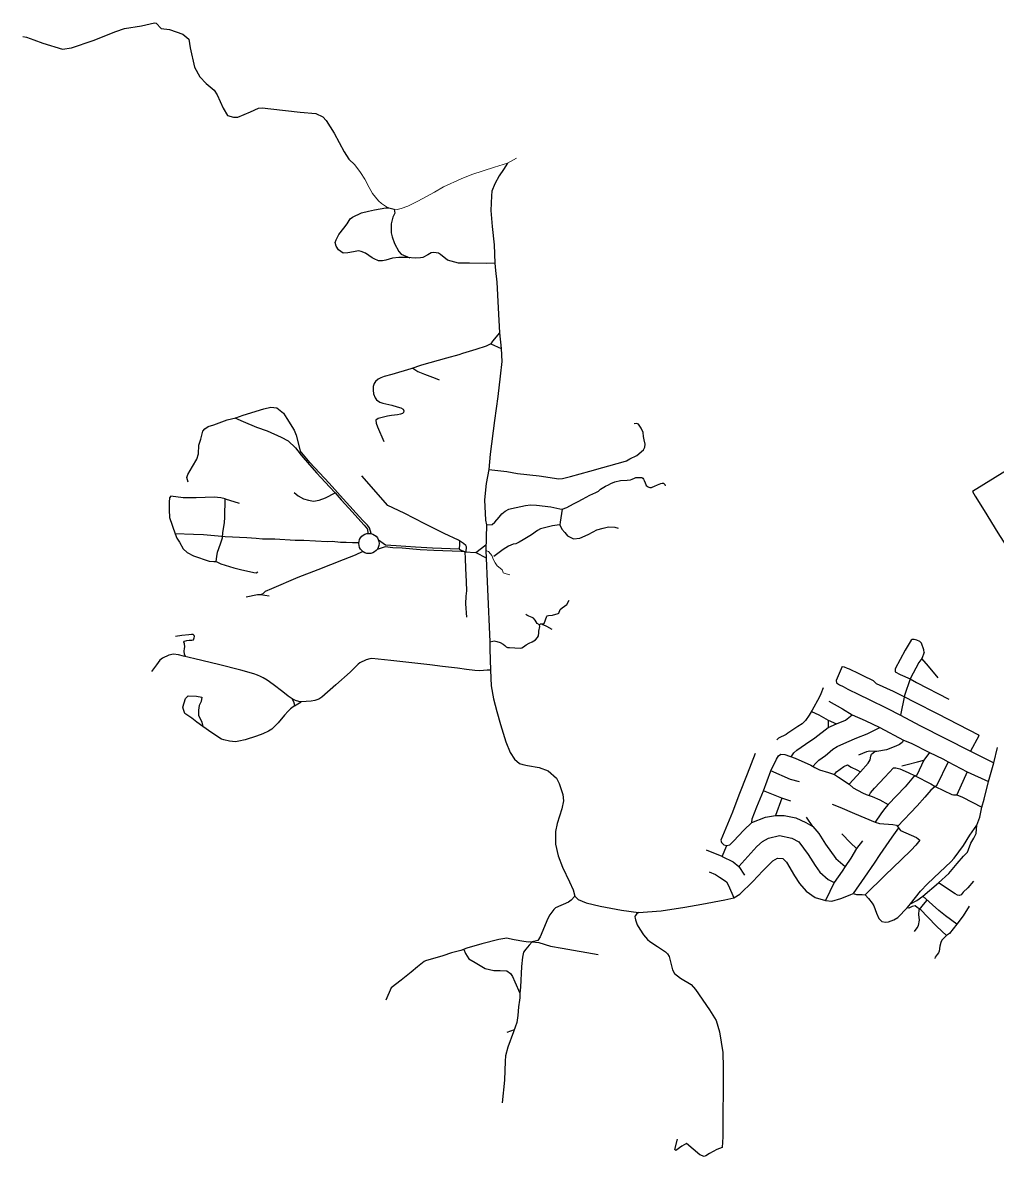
# Model space of a CAD drawing. Extents: x 332434 to 339454, y 7370889 to 7374587.
# Drawn here: x 332434 to 335075, y 7371455 to 7374528 of the extents above; entities that cross this region are included whole.
import ezdxf

# ---------------------------------------------------------------- set-up
doc = ezdxf.new("R2010")
doc.units = 0
doc.header["$MEASUREMENT"] = 0
doc.layers.add('MCT  - ESTRADA MARIA CRISTINA', color=6, linetype='CONTINUOUS', lineweight=18)
doc.layers.add('MCT - RUA CIPIRIANO LOPES FRANÇA', color=6, linetype='CONTINUOUS', lineweight=18)
for name, color, linetype in [('MCT -  RUA CARLOS PINA FILHO', 3, 'CONTINUOUS'), ('MCT - ALAMEDA DAS GLICÍNIAS', 2, 'CONTINUOUS'), ('MCT - ALAMEDA DOS PINHEIRAIS', 3, 'CONTINUOUS'), ('MCT - AVENIDA ANTONIO TONETTO', 3, 'CONTINUOUS'), ('MCT - AVENIDA CARMELO MAMMANA', 4, 'CONTINUOUS'), ('MCT - AVENIDA JUAREZ TÁVORA', 1, 'CONTINUOUS'), ('MCT - AVENIDA MARECHAL BERNARD MONTGOMERY', 2, 'CONTINUOUS'), ('MCT - AVENIDA ROQUE PETRONI JÚNIOR', 5, 'CONTINUOUS'), ('MCT - ESTRADA ACAMPAMENTO DOS ENGENHEIROS', 4, 'CONTINUOUS'), ('MCT - ESTRADA CACONDE', 6, 'CONTINUOUS'), ('MCT - ESTRADA DOS ALVARENGAS', 100, 'CONTINUOUS'), ('MCT - ESTRADA LUIZA LOTTO GIANOTTO', 4, 'CONTINUOUS'), ('MCT - ESTRADA PARTICULAR 01', 2, 'CONTINUOUS'), ('MCT - PASSAGEM DA CÃNDIDA', 6, 'CONTINUOUS'), ('MCT - RUA 11 DE JULHO', 4, 'CONTINUOUS'), ('MCT - RUA 13', 2, 'CONTINUOUS'), ('MCT - RUA ADOLFO ZOBOLI', 5, 'CONTINUOUS'), ('MCT - RUA ALTO DOS QUÍMICOS', 3, 'CONTINUOUS'), ('MCT - RUA ARAGUASSÚ', 2, 'CONTINUOUS'), ('MCT - RUA AYRTON SENNA', 5, 'CONTINUOUS'), ('MCT - RUA BAHIA', 3, 'CONTINUOUS'), ('MCT - RUA BELA VISTA', 2, 'CONTINUOUS'), ('MCT - RUA BOA VIAGEM', 1, 'CONTINUOUS'), ('MCT - RUA BOSQUE DOS QUÍMICOS', 3, 'CONTINUOUS'), ('MCT - RUA CORDILHEIRA DOS QUÍMICOS', 210, 'CONTINUOUS'), ('MCT - RUA DA EVOLUÇÃO', 18, 'CONTINUOUS'), ('MCT - RUA DA PAZ', 4, 'CONTINUOUS'), ('MCT - RUA DAS FLORES', 6, 'CONTINUOUS'), ('MCT - RUA DOS ANJOS', 8, 'CONTINUOUS'), ('MCT - RUA DOS CEDROS', 3, 'CONTINUOUS'), ('MCT - RUA DOS EUCALÍPTOS', 3, 'CONTINUOUS'), ('MCT - RUA DOS IPÊS', 5, 'CONTINUOUS'), ('MCT - RUA DOS PALMITAIS', 1, 'CONTINUOUS'), ('MCT - RUA EGAS MUNIZ', 4, 'CONTINUOUS'), ('MCT - RUA FLORESTA', 5, 'CONTINUOUS'), ('MCT - RUA JACARANDÁ', 1, 'CONTINUOUS'), ('MCT - RUA MAR DE CORAL', 6, 'CONTINUOUS'), ('MCT - RUA MARISOL DIAS RABELLO', 2, 'CONTINUOUS'), ('MCT - RUA MAUÁ', 6, 'CONTINUOUS'), ('MCT - RUA NOSSA SENHORA CONCEIÇÃO APARECIDA', 6, 'CONTINUOUS'), ('MCT - RUA NOVA ESPERANÇA', 4, 'CONTINUOUS'), ('MCT - RUA NOVA JERUSALÉM', 4, 'CONTINUOUS'), ('MCT - RUA NOVO HORIZONTE', 6, 'CONTINUOUS'), ('MCT - RUA PARNAÍBA', 4, 'CONTINUOUS'), ('MCT - RUA PARQUE SILVAPLANA', 3, 'CONTINUOUS'), ('MCT - RUA PIAUÍ', 1, 'CONTINUOUS'), ('MCT - RUA PIETRO VILLA', 3, 'CONTINUOUS'), ('MCT - RUA PORTAL DOS QUIMICOS', 5, 'CONTINUOUS'), ('MCT - RUA RIO GRANDE DA SERRA', 3, 'CONTINUOUS'), ('MCT - RUA SANTANA', 1, 'CONTINUOUS'), ('MCT - RUA SANTO ANDRÉ', 5, 'CONTINUOUS'), ('MCT - RUA SÃO BERNARDO DO CAMPO', 5, 'CONTINUOUS'), ('MCT - RUA SÃO JOAQUIM', 3, 'CONTINUOUS'), ('MCT - RUA SÃO PAULO', 4, 'CONTINUOUS'), ('MCT - RUA SÃO VICENTE', 5, 'CONTINUOUS'), ('MCT - RUA TIMOTEO DA SILVA', 2, 'CONTINUOUS'), ('MCT - RUA VEREDA DOS EUCALIPTOS', 3, 'CONTINUOUS'), ('MCT - RUA VITÓRIA', 3, 'CONTINUOUS'), ('MCT - RUA ÚNIDOS DOS QUÍMICOS', 107, 'CONTINUOUS'), ('MCT - VIELA LÍDIA DE OLIVEIRA ALES', 2, 'CONTINUOUS'), ('MCT -RUA 26 DE NOVEMBRO', 10, 'CONTINUOUS'), ('MCT -RUA ANGRA DOS REIS', 8, 'CONTINUOUS'), ('MCT -RUA ANTONIO DI FAVARI', 2, 'CONTINUOUS'), ('MCT -RUA BERTIOGA', 4, 'CONTINUOUS'), ('MCT -RUA DIADEMA', 1, 'CONTINUOUS'), ('MCT -RUA PIRAPORINHA', 3, 'CONTINUOUS'), ('MCT -RUA SÃO CAETANO DO SUL', 2, 'CONTINUOUS'), ('MCT- RUA RIBEIRÃO PIRES', 2, 'CONTINUOUS')]:
    doc.layers.add(name, color=color, linetype=linetype)

msp = doc.modelspace()

# ---------------------------------------------------------------- linework, layer by layer
at = {"layer": 'MCT  - ESTRADA MARIA CRISTINA', "color": 0, "linetype": 'Continuous'}
msp.add_lwpolyline([(333334.1, 7374142.2), (333349, 7374121.8), (333361.2, 7374104.2), (333372.9, 7374081.2), (333381.7, 7374064.9), (333398.4, 7374045.3), (333406.2, 7374037.8), (333419.3, 7374028.9), (333426.4, 7374026.4), (333440.1, 7374022.8), (333448.4, 7374021.1), (333459.1, 7374024.4), (333477.1, 7374030.4), (333504.5, 7374043.7), (333549.3, 7374068.7), (333573.7, 7374083.1), (333621.8, 7374104.8), (333651.2, 7374116.6), (333712.7, 7374136.6), (333747.9, 7374146.9), (333771.9, 7374160.5)], dxfattribs=at)
at = {"layer": 'MCT -  RUA CARLOS PINA FILHO', "color": 0, "linetype": 'Continuous'}
for points in [[(333813.9, 7372035.7), (333806.6, 7372026.9), (333797.4, 7372016.6), (333791, 7372008.3), (333788, 7371994.5), (333785.8, 7371969.2), (333782.4, 7371913.3), (333781, 7371896.9), (333780.9, 7371884.6), (333779.7, 7371877.6), (333777.5, 7371859.5), (333775.2, 7371836.1), (333772.7, 7371817.6), (333763.6, 7371792.1), (333748.5, 7371751), (333742.3, 7371727.2), (333741.6, 7371712.7), (333739.7, 7371661.4), (333733.4, 7371599.3)], [(333765.4, 7371797.6), (333745.5, 7371790.7)]]:
    msp.add_lwpolyline(points, dxfattribs=at)
at = {"layer": 'MCT - ALAMEDA DAS GLICÍNIAS', "color": 0, "linetype": 'Continuous'}
msp.add_lwpolyline([(333490.7, 7373591.5), (333504.6, 7373582.1), (333522.6, 7373574.7), (333551.5, 7373564), (333561.9, 7373559.7)], dxfattribs=at)
at = {"layer": 'MCT - ALAMEDA DOS PINHEIRAIS', "color": 0, "linetype": 'Continuous'}
for points in [[(333726, 7373687.5), (333707.2, 7373664.3), (333701.9, 7373657.1), (333690, 7373650.8), (333661.8, 7373641.9), (333625.8, 7373630.7), (333615.3, 7373627.6), (333581.9, 7373618.5), (333514.6, 7373599.5), (333485.9, 7373589.9), (333434.4, 7373574.5), (333413.3, 7373568.6), (333404.3, 7373565.5), (333396.7, 7373561.7), (333389.5, 7373555.4), (333386.2, 7373549.4), (333383.9, 7373541.9), (333383.3, 7373532), (333384.2, 7373522.1), (333389.1, 7373510.6), (333392.8, 7373505.1), (333401.2, 7373499.1), (333409.4, 7373496.9), (333434.3, 7373490.8), (333448.4, 7373486.8), (333458.4, 7373483.6), (333464.9, 7373480), (333467, 7373475.5), (333465.7, 7373471.6), (333463.4, 7373468.4), (333457.5, 7373466.5), (333449.2, 7373465), (333433.2, 7373463.5), (333422.5, 7373461.4), (333396.7, 7373455.3), (333390.8, 7373450.7), (333391.7, 7373442.5), (333394.9, 7373432.2), (333412.5, 7373392.8)], [(333701.9, 7373657.1), (333730.5, 7373644.6)]]:
    msp.add_lwpolyline(points, dxfattribs=at)
at = {"layer": 'MCT - AVENIDA ANTONIO TONETTO', "color": 0, "linetype": 'Continuous'}
msp.add_lwpolyline([(333635.2, 7373093.5), (333636.2, 7373106.7), (333634.6, 7373110.7), (333628.7, 7373116.2), (333614.4, 7373125.2), (333575.9, 7373142.9), (333523.3, 7373169.5), (333467.6, 7373198), (333423.6, 7373219), (333353.1, 7373299.5)], dxfattribs=at)
at = {"layer": 'MCT - AVENIDA CARMELO MAMMANA', "color": 0, "linetype": 'Continuous'}
msp.add_lwpolyline([(332882, 7373282.3), (332878.9, 7373294.9), (332881.7, 7373303.4), (332894.1, 7373324.8), (332905.7, 7373345.1), (332910.4, 7373359.5), (332911.6, 7373382.8), (332916.3, 7373398.8), (332921.8, 7373420.2), (332927.4, 7373426.9), (332936.2, 7373433.1), (332951.7, 7373437.7), (332988.4, 7373451.4), (333011.4, 7373457), (333031.7, 7373464.2), (333087.5, 7373481.2), (333106, 7373486), (333122.3, 7373483.9), (333141, 7373469.6), (333149.3, 7373454.7), (333169.7, 7373423.1), (333175.1, 7373410.1), (333185.3, 7373367.2)], dxfattribs=at)
at = {"layer": 'MCT - AVENIDA JUAREZ TÁVORA', "color": 0, "linetype": 'Continuous'}
for points in [[(333616.3, 7373100.9), (333544.4, 7373103.7), (333497.8, 7373106.2), (333445.9, 7373109.9), (333417, 7373111.9), (333398.1, 7373125.2)], [(333631.8, 7373093.7), (333621.6, 7373094.2), (333548.2, 7373097.5), (333510.9, 7373099.1), (333461.7, 7373103.2), (333436.8, 7373104.6), (333416.3, 7373106.6), (333394.1, 7373099.5)], [(333616.3, 7373100.9), (333631.8, 7373093.7), (333661.9, 7373091.4), (333689.2, 7373112.1)], [(333661.9, 7373091.4), (333689.7, 7373077.6)]]:
    msp.add_lwpolyline(points, dxfattribs=at)
at = {"layer": 'MCT - AVENIDA MARECHAL BERNARD MONTGOMERY', "color": 0, "linetype": 'Continuous'}
for points in [[(333008.3, 7373456.3), (333031.7, 7373446.5), (333067.1, 7373431.3), (333096.1, 7373421.2), (333134.3, 7373404.6), (333153.6, 7373394.1), (333173.3, 7373375.5), (333188.1, 7373355.5), (333211.1, 7373329), (333231.2, 7373306.9), (333264.8, 7373269.9), (333281, 7373253), (333297.2, 7373234.2), (333317.8, 7373211.4), (333358.9, 7373165.6), (333368.1, 7373155.1), (333369.3, 7373143.5)], [(333377.9, 7373143), (333373.7, 7373158.7), (333367.9, 7373165.4), (333355.7, 7373178.5), (333302.2, 7373237.4), (333264, 7373279.9), (333212.2, 7373335.8), (333185.3, 7373367.2)]]:
    msp.add_lwpolyline(points, dxfattribs=at)
at = {"layer": 'MCT - AVENIDA ROQUE PETRONI JÚNIOR', "color": 0, "linetype": 'Continuous'}
msp.add_lwpolyline([(333631.8, 7373093.7), (333632.6, 7373075.8), (333633.6, 7373049.2), (333635.7, 7373012.4), (333636.8, 7372987.6), (333634.7, 7372973.5), (333633.3, 7372952.7), (333636, 7372916.2)], dxfattribs=at)
msp.add_circle((333372.1, 7373116.1), 27.5, dxfattribs=at)
at = {"layer": 'MCT - ESTRADA ACAMPAMENTO DOS ENGENHEIROS', "color": 0, "linetype": 'Continuous'}
msp.add_lwpolyline([(333747.9, 7374146.9), (333736.3, 7374130.4), (333725.2, 7374112.5), (333713.4, 7374090.7), (333705.3, 7374071.4), (333704.3, 7374059), (333702.1, 7374019), (333705.8, 7373975.2), (333711, 7373925.4), (333713.2, 7373875.7), (333715.3, 7373856), (333718.7, 7373824.9), (333722.5, 7373755.4), (333726, 7373687.5), (333730.5, 7373644.6), (333732.3, 7373609.5), (333727.5, 7373569.3), (333721.3, 7373515), (333712.5, 7373449.3), (333700.2, 7373358), (333697.1, 7373316.7), (333689.5, 7373278.4), (333685.5, 7373234.2), (333687.7, 7373179.4), (333690.6, 7373166.3), (333688.8, 7373096.7), (333693.6, 7372992.5), (333699.4, 7372849.3)], dxfattribs=at)
at = {"layer": 'MCT - ESTRADA CACONDE', "color": 0, "linetype": 'Continuous'}
msp.add_lwpolyline([(333629.4, 7372015.8), (333633.6, 7372004.1), (333642.8, 7371990.5), (333659.6, 7371979.9), (333686.8, 7371963.8), (333698.3, 7371960.7), (333710.2, 7371958.6), (333727.3, 7371958.4), (333746, 7371957.2), (333756, 7371950.2), (333761.4, 7371941.8), (333767.3, 7371927.9), (333781, 7371896.9)], dxfattribs=at)
at = {"layer": 'MCT - ESTRADA DOS ALVARENGAS', "color": 0, "linetype": 'Continuous'}
msp.add_lwpolyline([(333699.4, 7372849.3), (333699.4, 7372829.8), (333701.5, 7372772.9), (333703.4, 7372729.8), (333709.3, 7372694.7), (333718.6, 7372660.7), (333728.3, 7372625.2), (333742.7, 7372578.5), (333754.9, 7372549), (333766.7, 7372531.5), (333780.4, 7372519.8), (333788.7, 7372517), (333801.9, 7372514.2), (333833.7, 7372508.8), (333857.4, 7372499.3), (333880.2, 7372480.1), (333887.1, 7372465.7), (333897.8, 7372435.3), (333899.3, 7372418.4), (333894.4, 7372397), (333882.1, 7372357.3), (333877.3, 7372335.7), (333877.4, 7372301), (333884.4, 7372269), (333896.7, 7372238.4), (333915.1, 7372198.7), (333925.7, 7372177.1), (333929.9, 7372159.8), (333938.5, 7372150.6), (333960.3, 7372141.5), (333998.3, 7372132.7), (334056.5, 7372122), (334102.2, 7372115.8), (334164.1, 7372119.9), (334228.1, 7372130.2), (334274.2, 7372138.1), (334336.2, 7372149.6), (334360.3, 7372155.2), (334377.3, 7372165.8), (334411.8, 7372199.3), (334439, 7372228.8), (334466.1, 7372256.1), (334478.7, 7372263.3), (334493.6, 7372262.5), (334503.5, 7372251.7), (334525.1, 7372215.1), (334538.3, 7372194), (334556.3, 7372173.2), (334581, 7372156), (334608.6, 7372148.6), (334626.3, 7372146.1), (334651, 7372153.7), (334675.8, 7372164), (334684, 7372167.4), (334692.8, 7372164.8), (334708.1, 7372164.7), (334716.6, 7372163.8), (334725.1, 7372153.6), (334735.3, 7372140.9), (334739.7, 7372134.1), (334746.8, 7372113.8), (334753.8, 7372099.3), (334762, 7372091.7), (334771.4, 7372089.6), (334780, 7372090.5), (334794.6, 7372095.9), (334805.2, 7372102.4), (334830.3, 7372128.2), (334839, 7372139), (334866, 7372173.3), (334885.7, 7372193.1), (334919.1, 7372225.4), (334948.9, 7372253.4), (334957.2, 7372263.1), (334982.9, 7372297.7), (335000.4, 7372325), (335019.3, 7372352.3), (335026.9, 7372374.1), (335032.4, 7372401.1), (335039, 7372422.5), (335050.6, 7372470.5), (335064.9, 7372521.2), (335075, 7372563.2)], dxfattribs=at)
at = {"layer": 'MCT - ESTRADA LUIZA LOTTO GIANOTTO', "color": 0, "linetype": 'Continuous'}
for points in [[(333929.9, 7372159.8), (333920.3, 7372149.2), (333912.7, 7372143.3), (333877.6, 7372128), (333872.7, 7372123.8), (333862.1, 7372109.5), (333856.6, 7372099.6), (333836.2, 7372049.4), (333830.1, 7372039.7), (333813.9, 7372035.7), (333804.1, 7372035.3), (333791.3, 7372037.3), (333765.8, 7372041.9), (333745, 7372046), (333740, 7372045.5), (333724.4, 7372042.5), (333677.9, 7372031), (333637.7, 7372019.1), (333621.1, 7372012.5), (333596.2, 7372006.4), (333572.5, 7371998.3), (333525.2, 7371984.6), (333521.3, 7371982.9), (333503.2, 7371968.4), (333486.7, 7371954.3), (333459, 7371932), (333431.9, 7371911.6), (333417.6, 7371878.4)], [(333813.9, 7372035.7), (333832.2, 7372034.4), (333864.4, 7372024.4), (333895.3, 7372019.4), (333993.5, 7372001.5)]]:
    msp.add_lwpolyline(points, dxfattribs=at)
at = {"layer": 'MCT - ESTRADA PARTICULAR 01', "color": 0, "linetype": 'Continuous'}
msp.add_lwpolyline([(333697.1, 7373316.7), (333746, 7373311.1), (333774.6, 7373305.6), (333833.1, 7373299.6), (333886.5, 7373291.2), (333896.3, 7373292), (333918.5, 7373297.4), (333970.2, 7373312.2), (334006.2, 7373322.3), (334060.8, 7373337.3), (334069.5, 7373339.8), (334079.3, 7373345.9), (334097.8, 7373354.3), (334115.9, 7373369.9), (334119.9, 7373377.6), (334120.6, 7373385), (334117.9, 7373397.4), (334115.9, 7373406.3), (334115, 7373416.9), (334109.3, 7373428.3), (334102.6, 7373439.6), (334097.1, 7373441.6), (334091.1, 7373440.9)], dxfattribs=at)
at = {"layer": 'MCT - PASSAGEM DA CÃNDIDA', "color": 0, "linetype": 'Continuous'}
for points in [[(334998.7, 7372133.2), (334981.8, 7372106.5), (334965.3, 7372084.4), (334945.4, 7372059.1), (334937.1, 7372053.5), (334911.1, 7372077.7), (334885.1, 7372103.9), (334867.6, 7372123.2), (334862.7, 7372125.3), (334857.3, 7372129.6), (334851.6, 7372133.4), (334844.2, 7372131.8), (334835, 7372127.3), (334830.3, 7372128.2)], [(334937.1, 7372053.5), (334931.6, 7372047.6), (334924.4, 7372040.4), (334921.2, 7372034), (334919.2, 7372024.1), (334917.2, 7372011), (334915.4, 7372006.5), (334911.6, 7372001.6), (334906.4, 7371994.9), (334905.3, 7371991.4)]]:
    msp.add_lwpolyline(points, dxfattribs=at)
at = {"layer": 'MCT - RUA 11 DE JULHO', "color": 0, "linetype": 'Continuous'}
msp.add_lwpolyline([(334491, 7372425.8), (334474, 7372378.9)], dxfattribs=at)
at = {"layer": 'MCT - RUA 13', "color": 0, "linetype": 'Continuous'}
for points in [[(333834.2, 7372895.9), (333836.8, 7372898.2), (333842.4, 7372898.5), (333846.4, 7372899.1), (333853.6, 7372919.3), (333855, 7372919.9), (333858.4, 7372920.5), (333869.1, 7372922.1), (333884.5, 7372926.2), (333886.9, 7372927.5), (333889.8, 7372937.2), (333895.2, 7372941.7), (333907.8, 7372950.8), (333914.6, 7372962.4)], [(333699.4, 7372849.3), (333707.3, 7372851.7), (333711.8, 7372852.4), (333718.6, 7372850.3), (333728, 7372847.5), (333735.8, 7372842.9), (333740.6, 7372839.7), (333744.2, 7372836.2), (333747.1, 7372834.5), (333752.8, 7372833.7), (333782.2, 7372832.7), (333786.6, 7372833.4), (333790.8, 7372835.8), (333798.4, 7372841.6), (333806.2, 7372845.8), (333814.5, 7372849.2), (333823.2, 7372855.1), (333828.6, 7372860.9), (333831.8, 7372865.9), (333832.6, 7372873.9), (333832.8, 7372878.3), (333834.8, 7372891.2), (333834.2, 7372895.9), (333828.2, 7372899.1), (333822, 7372908), (333817.6, 7372913.2), (333813.9, 7372915.3), (333805, 7372919.4), (333800, 7372921.5), (333797.2, 7372923.8)], [(333840.8, 7372898.4), (333843.5, 7372896.6), (333853.2, 7372891.5), (333867.3, 7372883.5)]]:
    msp.add_lwpolyline(points, dxfattribs=at)
at = {"layer": 'MCT - RUA ADOLFO ZOBOLI', "color": 0, "linetype": 'Continuous'}
msp.add_lwpolyline([(333169.5, 7373254.3), (333180.7, 7373245.2), (333194.7, 7373237.2), (333208.3, 7373233.1), (333221.7, 7373231), (333237.6, 7373233.9), (333254.5, 7373240), (333281, 7373253)], dxfattribs=at)
at = {"layer": 'MCT - RUA ALTO DOS QUÍMICOS', "color": 0, "linetype": 'Continuous', "elevation": 824.5}
msp.add_lwpolyline([(334538.2, 7372469.5), (334514.6, 7372476.6), (334461.1, 7372499.6)], dxfattribs=at)
at = {"layer": 'MCT - RUA ARAGUASSÚ', "color": 0, "linetype": 'Continuous'}
msp.add_lwpolyline([(334409.8, 7372359.5), (334410.8, 7372369.4), (334422.8, 7372401.7), (334440.9, 7372445.3), (334461.1, 7372499.6), (334476.7, 7372531.4), (334481.9, 7372540.4), (334487.6, 7372544.8)], dxfattribs=at)
at = {"layer": 'MCT - RUA AYRTON SENNA', "color": 0, "linetype": 'Continuous'}
msp.add_lwpolyline([(334864.2, 7372312), (334854, 7372298.5), (334840.7, 7372284.3), (334813.7, 7372258.6), (334770.6, 7372216.6), (334716.6, 7372163.8)], dxfattribs=at)
at = {"layer": 'MCT - RUA BAHIA', "color": 0, "linetype": 'Continuous'}
msp.add_lwpolyline([(335161, 7373352), (335007.3, 7373257.3)], dxfattribs=at)
at = {"layer": 'MCT - RUA BELA VISTA', "color": 0, "linetype": 'Continuous'}
msp.add_lwpolyline([(334627.4, 7372409.1), (334647.6, 7372401.1), (334688, 7372383.9), (334743.8, 7372360.8), (334755.7, 7372357.2), (334791.2, 7372354.3), (334801.4, 7372352.4), (334812.3, 7372337.6), (334855.3, 7372318.8), (334864.2, 7372312)], dxfattribs=at)
at = {"layer": 'MCT - RUA BOA VIAGEM', "color": 0, "linetype": 'Continuous'}
msp.add_lwpolyline([(334487.6, 7372544.8), (334498.6, 7372544.2), (334527.1, 7372534.2), (334569.1, 7372514.9), (334580.6, 7372508.8), (334593, 7372502.3), (334616.9, 7372495.2), (334633.7, 7372489.8), (334644, 7372482.9), (334673.6, 7372463.2), (334684.1, 7372454), (334709.5, 7372440.4), (334719.2, 7372435.6), (334735.7, 7372429.8), (334755.9, 7372420.8), (334778.6, 7372408.4)], dxfattribs=at)
at = {"layer": 'MCT - RUA BOSQUE DOS QUÍMICOS', "color": 0, "linetype": 'Continuous'}
msp.add_lwpolyline([(334652.9, 7372329.2), (334676.6, 7372304.1), (334692.9, 7372289.5)], dxfattribs=at)
at = {"layer": 'MCT - RUA CIPIRIANO LOPES FRANÇA', "color": 0, "linetype": 'Continuous'}
msp.add_lwpolyline([(333688.8, 7373096.7), (333696.4, 7373094), (333701.3, 7373088.3), (333704.6, 7373083.2), (333709.7, 7373071.5), (333714.3, 7373063.4), (333719.6, 7373055.8), (333727.3, 7373049), (333732.7, 7373044.3), (333734.6, 7373039.8), (333736.1, 7373036.5), (333744.2, 7373033.6), (333754.1, 7373031.2)], dxfattribs=at)
at = {"layer": 'MCT - RUA CORDILHEIRA DOS QUÍMICOS', "color": 0, "linetype": 'Continuous'}
for points in [[(334341.3, 7372297), (334350, 7372298.9), (334360.2, 7372309.5), (334387.4, 7372339), (334409.8, 7372359.5), (334446.2, 7372373.9), (334474, 7372378.9), (334497.2, 7372378.5), (334528.3, 7372372.1), (334555.7, 7372359.6), (334575.1, 7372349), (334590.7, 7372330.2), (334608.6, 7372300.6), (334636.9, 7372262.1), (334662.5, 7372240.8)], [(334575.1, 7372349), (334557.3, 7372373.9)]]:
    msp.add_lwpolyline(points, dxfattribs=at)
at = {"layer": 'MCT - RUA DA EVOLUÇÃO', "color": 0, "linetype": 'Continuous'}
for points in [[(334374.4, 7372240.8), (334374.4, 7372240.8), (334422.8, 7372294.8), (334438.6, 7372308.1), (334454.8, 7372317.6), (334484.1, 7372324.4), (334517.4, 7372317.6), (334536.9, 7372306.8), (334562.5, 7372272.8), (334581.4, 7372243.4), (334593.8, 7372224.7), (334616, 7372205.4), (334632.1, 7372196.6)], [(334329.5, 7372267.1), (334329.5, 7372267.1), (334358.8, 7372253.1), (334374.4, 7372240.8), (334389.9, 7372216.9)]]:
    msp.add_lwpolyline(points, dxfattribs=at)
at = {"layer": 'MCT - RUA DA PAZ', "color": 0, "linetype": 'Continuous'}
msp.add_lwpolyline([(334965.3, 7372084.4), (334933.8, 7372106.5), (334916.1, 7372121.5), (334873.2, 7372159.7)], dxfattribs=at)
at = {"layer": 'MCT - RUA DAS FLORES', "color": 0, "linetype": 'Continuous'}
msp.add_lwpolyline([(335009.9, 7372200.3), (334994.4, 7372182.8), (334982.4, 7372170.5), (334976.6, 7372163.8), (334972.1, 7372161.9), (334966.8, 7372162.6), (334960.3, 7372166.4), (334915.2, 7372196.2)], dxfattribs=at)
at = {"layer": 'MCT - RUA DOS ANJOS', "color": 0, "linetype": 'Continuous'}
msp.add_lwpolyline([(333617, 7373123.5), (333617.3, 7373114.1), (333616.3, 7373100.9)], dxfattribs=at)
at = {"layer": 'MCT - RUA DOS CEDROS', "color": 0, "linetype": 'Continuous'}
msp.add_lwpolyline([(334653.9, 7372782.9), (334659.2, 7372781.7), (334667.7, 7372778.4), (334672.8, 7372776.6), (334699.3, 7372763.6), (334710.5, 7372758.3), (334738.6, 7372744.4), (334746.4, 7372736.9), (334792.7, 7372715.6), (334822.7, 7372700.4), (334849.2, 7372686.9), (334913, 7372654.2), (335023.4, 7372597.2), (335024.1, 7372594.3), (335002.3, 7372553.1)], dxfattribs=at)
at = {"layer": 'MCT - RUA DOS EUCALÍPTOS', "color": 0, "linetype": 'Continuous'}
for points in [[(334839, 7372139), (334856.1, 7372147.8), (334873.2, 7372159.7), (334915.2, 7372196.2), (334943.3, 7372221.3), (334965.8, 7372248.6), (334982.8, 7372268), (334993.5, 7372279), (334996.7, 7372286.9), (335002.9, 7372303.9), (335011, 7372317.2), (335017, 7372329.6), (335019.3, 7372352.3)], [(334850, 7372064.3), (334857.6, 7372073.7), (334861, 7372080.2), (334864.1, 7372095.3), (334861.6, 7372110.3), (334862.4, 7372122.7), (334871.2, 7372132.7), (334883.2, 7372147.9), (334884.6, 7372149.5), (334873.2, 7372159.7)]]:
    msp.add_lwpolyline(points, dxfattribs=at)
at = {"layer": 'MCT - RUA DOS IPÊS', "color": 0, "linetype": 'Continuous'}
msp.add_lwpolyline([(334876.1, 7372820.3), (334870.1, 7372804.2), (334861.6, 7372793), (334838.5, 7372749.1), (334823.4, 7372703.6), (334812, 7372650.8)], dxfattribs=at)
at = {"layer": 'MCT - RUA DOS PALMITAIS', "color": 0, "linetype": 'Continuous'}
msp.add_lwpolyline([(334653.9, 7372782.9), (334637.9, 7372744.3), (334638.4, 7372737.9), (334646.9, 7372732.9), (334656.6, 7372728), (334669.5, 7372721), (334699, 7372706.4), (334727, 7372692.9), (334775.2, 7372669.5), (334812, 7372650.8), (334864.6, 7372622.7), (335002.3, 7372553.1), (335064.9, 7372521.2)], dxfattribs=at)
at = {"layer": 'MCT - RUA EGAS MUNIZ', "color": 0, "linetype": 'Continuous'}
msp.add_lwpolyline([(332434, 7374490.2), (332444, 7374489), (332464.6, 7374481.4), (332488.7, 7374472.4), (332541.8, 7374455.9), (332565.8, 7374459.8), (332624.9, 7374480), (332686.4, 7374503.8), (332709.9, 7374512.2), (332755.9, 7374519.5), (332791.5, 7374528), (332795.8, 7374527), (332809, 7374512.4), (332831.7, 7374509.8), (332867.7, 7374496.8), (332884.1, 7374483), (332888.1, 7374459.6), (332899.3, 7374407.4), (332914, 7374381.6), (332931.4, 7374362.8), (332952.5, 7374345.3), (332960.7, 7374332.1), (332977.5, 7374296.5), (332989.3, 7374276.8), (333004.7, 7374272.2), (333016.9, 7374272), (333051.2, 7374286.6), (333072.6, 7374296.1), (333082.4, 7374297.4), (333106.2, 7374294.6), (333186, 7374285.8), (333228, 7374281.4), (333247.4, 7374272.5), (333256.1, 7374262.8), (333278.2, 7374228.6), (333305.2, 7374178), (333317.9, 7374158.2), (333334.1, 7374142.2)], dxfattribs=at)
at = {"layer": 'MCT - RUA FLORESTA', "color": 0, "linetype": 'Continuous'}
msp.add_lwpolyline([(334293.5, 7372225.6), (334311.2, 7372218.4), (334322.1, 7372211.8), (334334.7, 7372203.5), (334341, 7372198.9), (334346, 7372189), (334360.3, 7372155.2)], dxfattribs=at)
at = {"layer": 'MCT - RUA JACARANDÁ', "color": 0, "linetype": 'Continuous'}
msp.add_lwpolyline([(334876.1, 7372820.3), (334875.2, 7372827.6), (334868.9, 7372845.6), (334864.4, 7372850.1), (334856.5, 7372854.1), (334849.1, 7372856.2), (334843.7, 7372855.7), (334840.7, 7372854.1), (334824.7, 7372826.7), (334797.9, 7372775.9), (334798.1, 7372768), (334811.4, 7372761.3), (334838.5, 7372749.1), (334855.4, 7372739.6), (334943.5, 7372694.4)], dxfattribs=at)
at = {"layer": 'MCT - RUA MAR DE CORAL', "color": 0, "linetype": 'Continuous'}
msp.add_lwpolyline([(334515.1, 7372417.1), (334491, 7372425.8), (334440.9, 7372445.3)], dxfattribs=at)
at = {"layer": 'MCT - RUA MARISOL DIAS RABELLO', "color": 0, "linetype": 'Continuous'}
msp.add_lwpolyline([(334329.5, 7372267.1), (334286.3, 7372284.4)], dxfattribs=at)
at = {"layer": 'MCT - RUA MAUÁ', "color": 0, "linetype": 'Continuous'}
for points in [[(334820.8, 7372583), (334817.1, 7372576.6), (334809.2, 7372571.1), (334799.7, 7372566.4), (334774.1, 7372556.8), (334748.3, 7372551.8), (334742.5, 7372552), (334729.1, 7372553), (334719.8, 7372551.1), (334698.6, 7372541.8)], [(334633.7, 7372489.8), (334638.9, 7372497.4), (334659, 7372511.2), (334668.4, 7372515.8), (334678.6, 7372510.1), (334693.9, 7372502.4), (334704.3, 7372496.8), (334725, 7372520.9), (334730.5, 7372529.6), (334731.6, 7372539.9), (334734.1, 7372544.7), (334742.5, 7372552)]]:
    msp.add_lwpolyline(points, dxfattribs=at)
at = {"layer": 'MCT - RUA NOSSA SENHORA CONCEIÇÃO APARECIDA', "color": 0, "linetype": 'Continuous'}
msp.add_lwpolyline([(332846.9, 7373142.4), (332851.8, 7373130.5), (332858.5, 7373119.7), (332869, 7373101.4), (332879.3, 7373091.6), (332896.6, 7373083), (332938.9, 7373068.4), (332952, 7373066.8), (332958.3, 7373066.8), (332970.5, 7373061.2), (333005.7, 7373050.5), (333024.3, 7373045.8), (333059.9, 7373037.8), (333066.3, 7373036.4), (333071.1, 7373039.6)], dxfattribs=at)
at = {"layer": 'MCT - RUA NOVA ESPERANÇA', "color": 0, "linetype": 'Continuous'}
msp.add_lwpolyline([(334618.3, 7372689), (334655.3, 7372668.1), (334681.5, 7372651.6), (334716.9, 7372636.5), (334755.9, 7372617.4), (334820.8, 7372583), (334840.8, 7372574.8), (334891.1, 7372549.7), (334926.9, 7372532), (334941.1, 7372524.2), (334992.6, 7372497), (335050.6, 7372470.5)], dxfattribs=at)
at = {"layer": 'MCT - RUA NOVA JERUSALÉM', "color": 0, "linetype": 'Continuous'}
msp.add_lwpolyline([(333895.6, 7373208.8), (333890, 7373174.1), (333888.9, 7373166.9), (333894.4, 7373154.9), (333902.9, 7373145.9), (333910, 7373136.8), (333926.2, 7373129.1), (333943.6, 7373130.2), (333966.3, 7373140.1), (333979.4, 7373147.8), (333989.8, 7373152.9), (334006.6, 7373157.8), (334021.4, 7373160.9), (334038.3, 7373160.6), (334047.5, 7373157.2)], dxfattribs=at)
at = {"layer": 'MCT - RUA NOVO HORIZONTE', "color": 0, "linetype": 'Continuous'}
msp.add_lwpolyline([(334799.7, 7372508), (334810.8, 7372505.2), (334832.7, 7372495.6), (334852, 7372485.8), (334894.4, 7372464.1), (334906.5, 7372457.2), (334951.4, 7372436), (334955.8, 7372434.7), (334965, 7372434.6), (334980.6, 7372428.3), (335032.4, 7372401.1)], dxfattribs=at)
at = {"layer": 'MCT - RUA PARNAÍBA', "color": 0, "linetype": 'Continuous'}
msp.add_lwpolyline([(334913.9, 7372751.7), (334888.4, 7372783.9), (334870.1, 7372804.2)], dxfattribs=at)
at = {"layer": 'MCT - RUA PARQUE SILVAPLANA', "color": 0, "linetype": 'Continuous'}
msp.add_lwpolyline([(334102.2, 7372115.8), (334097.4, 7372110.7), (334093.7, 7372106.8), (334092.6, 7372104.1), (334093, 7372100.1), (334093.9, 7372095.9), (334099.2, 7372082.5), (334106.2, 7372070.3), (334116.2, 7372054.7), (334126.8, 7372042.5), (334133.3, 7372037.4), (334153.7, 7372023.6), (334175.5, 7372009.2), (334180.6, 7372003.3), (334185.6, 7371996.8), (334188.5, 7371985.8), (334194.5, 7371960.5), (334199.7, 7371950), (334216.6, 7371937.6), (334245.2, 7371920.9), (334257, 7371906.7), (334294.8, 7371851.7), (334313, 7371822.6), (334321.8, 7371792.2), (334330.8, 7371736.5), (334331.8, 7371695.3), (334331.1, 7371507.5), (334329.2, 7371478.2), (334314.5, 7371473.5), (334295, 7371462), (334284.5, 7371456.2), (334280.3, 7371454.6), (334268.8, 7371458.8), (334232.9, 7371489.8), (334220.2, 7371482.4), (334203.9, 7371470.4), (334201.1, 7371472.9), (334208.2, 7371501.1)], dxfattribs=at)
at = {"layer": 'MCT - RUA PIAUÍ', "color": 0, "linetype": 'Continuous'}
msp.add_lwpolyline([(335007.3, 7373257.3), (335014.2, 7373244.7), (335039.1, 7373205.7), (335075.6, 7373145.4), (335104.6, 7373099.9), (335168.4, 7372995.5), (335174.1, 7372980.9), (335189.9, 7372962.2), (335221.5, 7372912.7), (335256.9, 7372858.6), (335287.6, 7372807.9), (335320.4, 7372757.9), (335361.7, 7372694.7)], dxfattribs=at)
at = {"layer": 'MCT - RUA PIETRO VILLA', "color": 0, "linetype": 'Continuous'}
for points in [[(333355.4, 7373094.3), (333335, 7373084.5), (333302, 7373071.6), (333233.5, 7373044.8), (333179.7, 7373024.2), (333108.2, 7372993.5), (333091, 7372985.8), (333084.9, 7372979.6), (333078.7, 7372976.6), (333070.4, 7372977.2), (333039.1, 7372970.7)], [(333101.9, 7372973.2), (333078.7, 7372976.6)]]:
    msp.add_lwpolyline(points, dxfattribs=at)
at = {"layer": 'MCT - RUA PORTAL DOS QUIMICOS', "color": 0, "linetype": 'Continuous'}
msp.add_lwpolyline([(334709.4, 7372309.6), (334692.9, 7372289.5), (334677.9, 7372262.8), (334662.5, 7372240.8), (334654.3, 7372227.3), (334632.1, 7372196.6), (334608.6, 7372148.6)], dxfattribs=at)
at = {"layer": 'MCT - RUA RIO GRANDE DA SERRA', "color": 0, "linetype": 'Continuous'}
msp.add_lwpolyline([(334891.1, 7372549.7), (334875.9, 7372528.6), (334856.8, 7372487.9), (334847.2, 7372483.8), (334825, 7372456.7), (334778.6, 7372408.4), (334768.7, 7372397.1), (334758.6, 7372383.4), (334743.8, 7372360.8)], dxfattribs=at)
at = {"layer": 'MCT - RUA SANTANA', "color": 0, "linetype": 'Continuous'}
msp.add_lwpolyline([(334806.8, 7372345), (334789, 7372320.3), (334756, 7372272.6), (334740.7, 7372249.8), (334714.9, 7372211.2), (334684, 7372167.4)], dxfattribs=at)
at = {"layer": 'MCT - RUA SANTO ANDRÉ', "color": 0, "linetype": 'Continuous'}
msp.add_lwpolyline([(334992.6, 7372497), (334965, 7372434.6)], dxfattribs=at)
at = {"layer": 'MCT - RUA SÃO BERNARDO DO CAMPO', "color": 0, "linetype": 'Continuous'}
msp.add_lwpolyline([(334602.4, 7372724.6), (334596.2, 7372708.2), (334591.9, 7372698.1), (334572.9, 7372664.1), (334564.7, 7372650.2), (334554.9, 7372636.2), (334546, 7372627.4), (334534.5, 7372620.2), (334506.9, 7372601.5), (334502.2, 7372598.6), (334481.3, 7372588), (334477.4, 7372584)], dxfattribs=at)
at = {"layer": 'MCT - RUA SÃO JOAQUIM', "color": 0, "linetype": 'Continuous'}
msp.add_lwpolyline([(333713.2, 7373875.7), (333689.7, 7373875.4), (333644.8, 7373876), (333614.3, 7373875.6), (333585.3, 7373884.4), (333565.9, 7373899.4), (333560.4, 7373903.4), (333547.9, 7373904.6), (333540.7, 7373904.5), (333531.2, 7373899), (333518.4, 7373891.2), (333511.4, 7373890.3), (333498.3, 7373889.7), (333475.5, 7373891.5), (333453.1, 7373891.3), (333435.7, 7373889.8), (333417.9, 7373884.1), (333408.4, 7373882.1), (333398.1, 7373882.2), (333385.8, 7373888.2), (333381.2, 7373890.6), (333363.2, 7373903.5), (333351.1, 7373908), (333344.2, 7373909.3), (333330.2, 7373906.9), (333315, 7373904.2), (333302.2, 7373903.4), (333289.4, 7373912.4), (333283.6, 7373921.8), (333280.5, 7373932.4), (333282.9, 7373939.3), (333290.6, 7373953.5), (333303.9, 7373970.5), (333313.3, 7373983.1), (333321.6, 7373996.2), (333327.3, 7374001.2), (333352.1, 7374012.1), (333370.6, 7374017.1), (333386.8, 7374020.3), (333417.5, 7374026), (333426.4, 7374026.4), (333440.1, 7374022.8), (333441.2, 7374016.6), (333442, 7374012), (333436.9, 7374000.5), (333432.5, 7373982.6), (333432.1, 7373975), (333432.5, 7373958.3), (333435.4, 7373947.1), (333441.5, 7373929.4), (333452.7, 7373907.6), (333459.4, 7373900.2), (333483.1, 7373890.9)], dxfattribs=at)
at = {"layer": 'MCT - RUA SÃO PAULO', "color": 0, "linetype": 'Continuous'}
for points in [[(334570.7, 7372660.3), (334591, 7372651.7), (334616.2, 7372637.3), (334638.9, 7372627.1)], [(334616.2, 7372637.3), (334615.9, 7372617.6)]]:
    msp.add_lwpolyline(points, dxfattribs=at)
at = {"layer": 'MCT - RUA SÃO VICENTE', "color": 0, "linetype": 'Continuous'}
msp.add_lwpolyline([(334727.5, 7372432.7), (334730.8, 7372440), (334742.2, 7372452.9), (334769.5, 7372483), (334793, 7372508.2), (334799.7, 7372508)], dxfattribs=at)
at = {"layer": 'MCT - RUA TIMOTEO DA SILVA', "color": 0, "linetype": 'Continuous'}
for points in [[(332874.7, 7372809.7), (332872.5, 7372815.8), (332871.6, 7372824.5), (332872.8, 7372831.1), (332873.6, 7372836.2), (332872.4, 7372844), (332870.3, 7372849), (332872.2, 7372851.5), (332878.8, 7372853.4), (332885.4, 7372854), (332892.4, 7372854.3), (332896.6, 7372855.1), (332898.8, 7372860), (332899.2, 7372863.8), (332898.4, 7372866.7), (332895.8, 7372869.2), (332891.3, 7372869.4), (332883.8, 7372868.1), (332864.7, 7372866.2), (332848.2, 7372864.2)], [(333701.5, 7372772.9), (333692.7, 7372772.3), (333672.4, 7372770.8), (333658.8, 7372772), (333636.4, 7372774.4), (333611.6, 7372778.5), (333571.4, 7372783), (333536.7, 7372787.3), (333431, 7372799.3), (333380.1, 7372804.6), (333374.5, 7372803.7), (333364.5, 7372801.1), (333347.7, 7372792.9), (333342.8, 7372789.3), (333320.8, 7372767.6), (333282.7, 7372733.2), (333244.5, 7372699.3), (333236.5, 7372694), (333225.1, 7372690), (333215.2, 7372688.3), (333188.1, 7372686.8), (333181.9, 7372687.8), (333172.8, 7372690.8), (333164.5, 7372695.3), (333153.1, 7372701.8), (333138.6, 7372713.8), (333112.7, 7372733.4), (333096.3, 7372745.2), (333085.9, 7372752.3), (333078.6, 7372755.9), (333070.4, 7372759.2), (333059.9, 7372762.3), (333025, 7372772.5), (332964.5, 7372788), (332900.2, 7372803.3), (332869.6, 7372810.9), (332855.9, 7372814.6), (332842.5, 7372815.6), (332829.5, 7372813.2), (332813.2, 7372805.2), (332805.5, 7372799.6), (332796.7, 7372787.2), (332782.8, 7372768.9)], [(333163.1, 7372696.1), (333167.6, 7372687.4), (333169.7, 7372681.3), (333170.5, 7372675.6), (333159.8, 7372667.6), (333153.5, 7372661.2), (333143.7, 7372650.2), (333126, 7372629.6), (333108.6, 7372612.8), (333100, 7372607.3), (333084.6, 7372599.9), (333067.7, 7372593.7), (333036.5, 7372583.8), (333019.2, 7372579.8), (333010.9, 7372578.5), (332994.7, 7372580.3), (332979.3, 7372584), (332972.9, 7372585.7), (332946.1, 7372602.3), (332921.7, 7372620.3), (332906, 7372631.5), (332892.1, 7372642.8), (332873, 7372655.6), (332869.6, 7372665.6), (332868, 7372672.4), (332875, 7372696), (332882.3, 7372703), (332905.3, 7372702.6), (332919, 7372699.3), (332917.3, 7372687.5), (332912.4, 7372676.7), (332910.3, 7372664.4), (332910.3, 7372650.1), (332915.3, 7372639.9), (332919.1, 7372631.7), (332921.7, 7372620.3)], [(333170.5, 7372675.6), (333188.1, 7372686.8)]]:
    msp.add_lwpolyline(points, dxfattribs=at)
at = {"layer": 'MCT - RUA VEREDA DOS EUCALIPTOS', "color": 0, "linetype": 'Continuous'}
for points in [[(332958.3, 7373066.8), (332960, 7373081.1), (332962.1, 7373092.8), (332969.6, 7373115.2), (332975.2, 7373131.7), (332976.4, 7373145.6), (332980.7, 7373172.1), (332981.9, 7373187.6), (332982.8, 7373236.7), (332971.1, 7373240.3), (332952.4, 7373242), (332903.6, 7373240.2), (332869.2, 7373240.2), (332835.6, 7373244), (332832.1, 7373240.3), (332830.9, 7373227.9), (332830.5, 7373207.4), (332832.1, 7373186.6), (332846.9, 7373142.4)], [(332982.8, 7373236.7), (333020.7, 7373225.2)]]:
    msp.add_lwpolyline(points, dxfattribs=at)
at = {"layer": 'MCT - RUA VITÓRIA', "color": 0, "linetype": 'Continuous'}
msp.add_lwpolyline([(333888.9, 7373166.9), (333881.6, 7373165.6), (333869.7, 7373163.6), (333851.7, 7373159.8), (333837, 7373156), (333828.4, 7373151), (333812.2, 7373139.5), (333790.2, 7373125.8), (333779.3, 7373119.6), (333770.3, 7373115.5), (333762.4, 7373114.1), (333750.2, 7373109.2), (333736.1, 7373100.1), (333713.8, 7373083.8), (333710.4, 7373080.7)], dxfattribs=at)
at = {"layer": 'MCT - RUA ÚNIDOS DOS QUÍMICOS', "color": 0, "linetype": 'Continuous'}
msp.add_lwpolyline([(334418.7, 7372546.7), (334397.1, 7372490.8), (334374.6, 7372434), (334356.9, 7372387.3), (334325.5, 7372311.5), (334326.9, 7372305.5), (334334, 7372298.8), (334341.3, 7372297)], dxfattribs=at)
at = {"layer": 'MCT - VIELA LÍDIA DE OLIVEIRA ALES', "color": 0, "linetype": 'Continuous'}
msp.add_lwpolyline([(333690.6, 7373166.3), (333705.5, 7373167.5), (333713.6, 7373173.6), (333724.6, 7373187.7), (333732.4, 7373196.4), (333740.9, 7373203.3), (333751.3, 7373208.8), (333757.9, 7373211.2), (333796.3, 7373218.9), (333810.2, 7373221.2), (333826.3, 7373220.1), (333865.1, 7373215.2), (333889.5, 7373209.9), (333895.6, 7373208.8), (333907.8, 7373214), (333926.3, 7373223.4), (333938.8, 7373230.1), (333950.3, 7373235.9), (333961, 7373241.8), (333970.9, 7373247), (333986.5, 7373254.4), (333993.8, 7373257.9), (333999.9, 7373263.1), (334012.8, 7373271.3), (334020.8, 7373275.5), (334027.8, 7373279.1), (334038, 7373283.1), (334053.5, 7373286.6), (334071.3, 7373287.4), (334080.6, 7373288.6), (334085.1, 7373290.1), (334091.4, 7373293.4), (334095.1, 7373294.6), (334104.9, 7373294.8), (334111.2, 7373294.7), (334113.7, 7373293.5), (334116.4, 7373290.5), (334118.2, 7373286.7), (334120.3, 7373280.4), (334122.1, 7373276.3), (334123.6, 7373273.6), (334125.9, 7373271.2), (334128.4, 7373269.6), (334130.8, 7373268.5), (334133.3, 7373267.9), (334137.4, 7373267.9), (334139.5, 7373268.6), (334145.6, 7373271.5), (334153.7, 7373275.2), (334162.6, 7373279.1), (334166.5, 7373280), (334170.2, 7373279.4), (334172, 7373277.9), (334173.3, 7373276), (334174.3, 7373272.4)], dxfattribs=at)
at = {"layer": 'MCT -RUA 26 DE NOVEMBRO', "color": 0, "linetype": 'Continuous'}
msp.add_lwpolyline([(334329.5, 7372267.1), (334341.3, 7372297)], dxfattribs=at)
at = {"layer": 'MCT -RUA ANGRA DOS REIS', "color": 0, "linetype": 'Continuous'}
msp.add_lwpolyline([(334673.6, 7372463.2), (334704.3, 7372496.8)], dxfattribs=at)
at = {"layer": 'MCT -RUA ANTONIO DI FAVARI', "color": 0, "linetype": 'Continuous'}
msp.add_lwpolyline([(333344.7, 7373118.1), (333327.8, 7373118.2), (333310.3, 7373118.4), (333295.4, 7373119), (333272.3, 7373121.2), (333259.1, 7373120.7), (333195.4, 7373124.4), (333171.8, 7373124.2), (333117.3, 7373127.4), (333083.3, 7373128), (333066.6, 7373129.4), (333040.8, 7373131.8), (332982.8, 7373134.4), (332953.2, 7373137), (332923.6, 7373139.7), (332897.1, 7373140.8), (332846.9, 7373142.4)], dxfattribs=at)
at = {"layer": 'MCT -RUA BERTIOGA', "color": 0, "linetype": 'Continuous'}
msp.add_lwpolyline([(334906.5, 7372457.2), (334894, 7372447.7), (334878, 7372428.5), (334857, 7372405.2), (334804.2, 7372348.6)], dxfattribs=at)
at = {"layer": 'MCT -RUA DIADEMA', "color": 0, "linetype": 'Continuous'}
msp.add_lwpolyline([(334815.6, 7372513.4), (334830, 7372516.6), (334858.7, 7372524.4), (334875.9, 7372528.6)], dxfattribs=at)
at = {"layer": 'MCT -RUA PIRAPORINHA', "color": 0, "linetype": 'Continuous'}
msp.add_lwpolyline([(334516.1, 7372538.1), (334523.5, 7372548.7), (334531.5, 7372556.1), (334555.3, 7372572.4), (334579.8, 7372589.1), (334615.9, 7372617.6), (334638.9, 7372627.1), (334663.3, 7372636.8), (334681.5, 7372651.6)], dxfattribs=at)
at = {"layer": 'MCT -RUA SÃO CAETANO DO SUL', "color": 0, "linetype": 'Continuous'}
msp.add_lwpolyline([(334941.1, 7372524.2), (334909.6, 7372458.7), (334906.5, 7372457.2)], dxfattribs=at)
at = {"layer": 'MCT- RUA RIBEIRÃO PIRES', "color": 0, "linetype": 'Continuous'}
msp.add_lwpolyline([(334574.9, 7372511.8), (334582.8, 7372520.8), (334591.1, 7372528.9), (334608.6, 7372541.5), (334614.3, 7372545.6), (334628.5, 7372558.6), (334640.7, 7372566.1), (334666.5, 7372577.8), (334694, 7372589.4), (334722.3, 7372600), (334755.9, 7372617.4)], dxfattribs=at)

doc.saveas('drawing.dxf')
